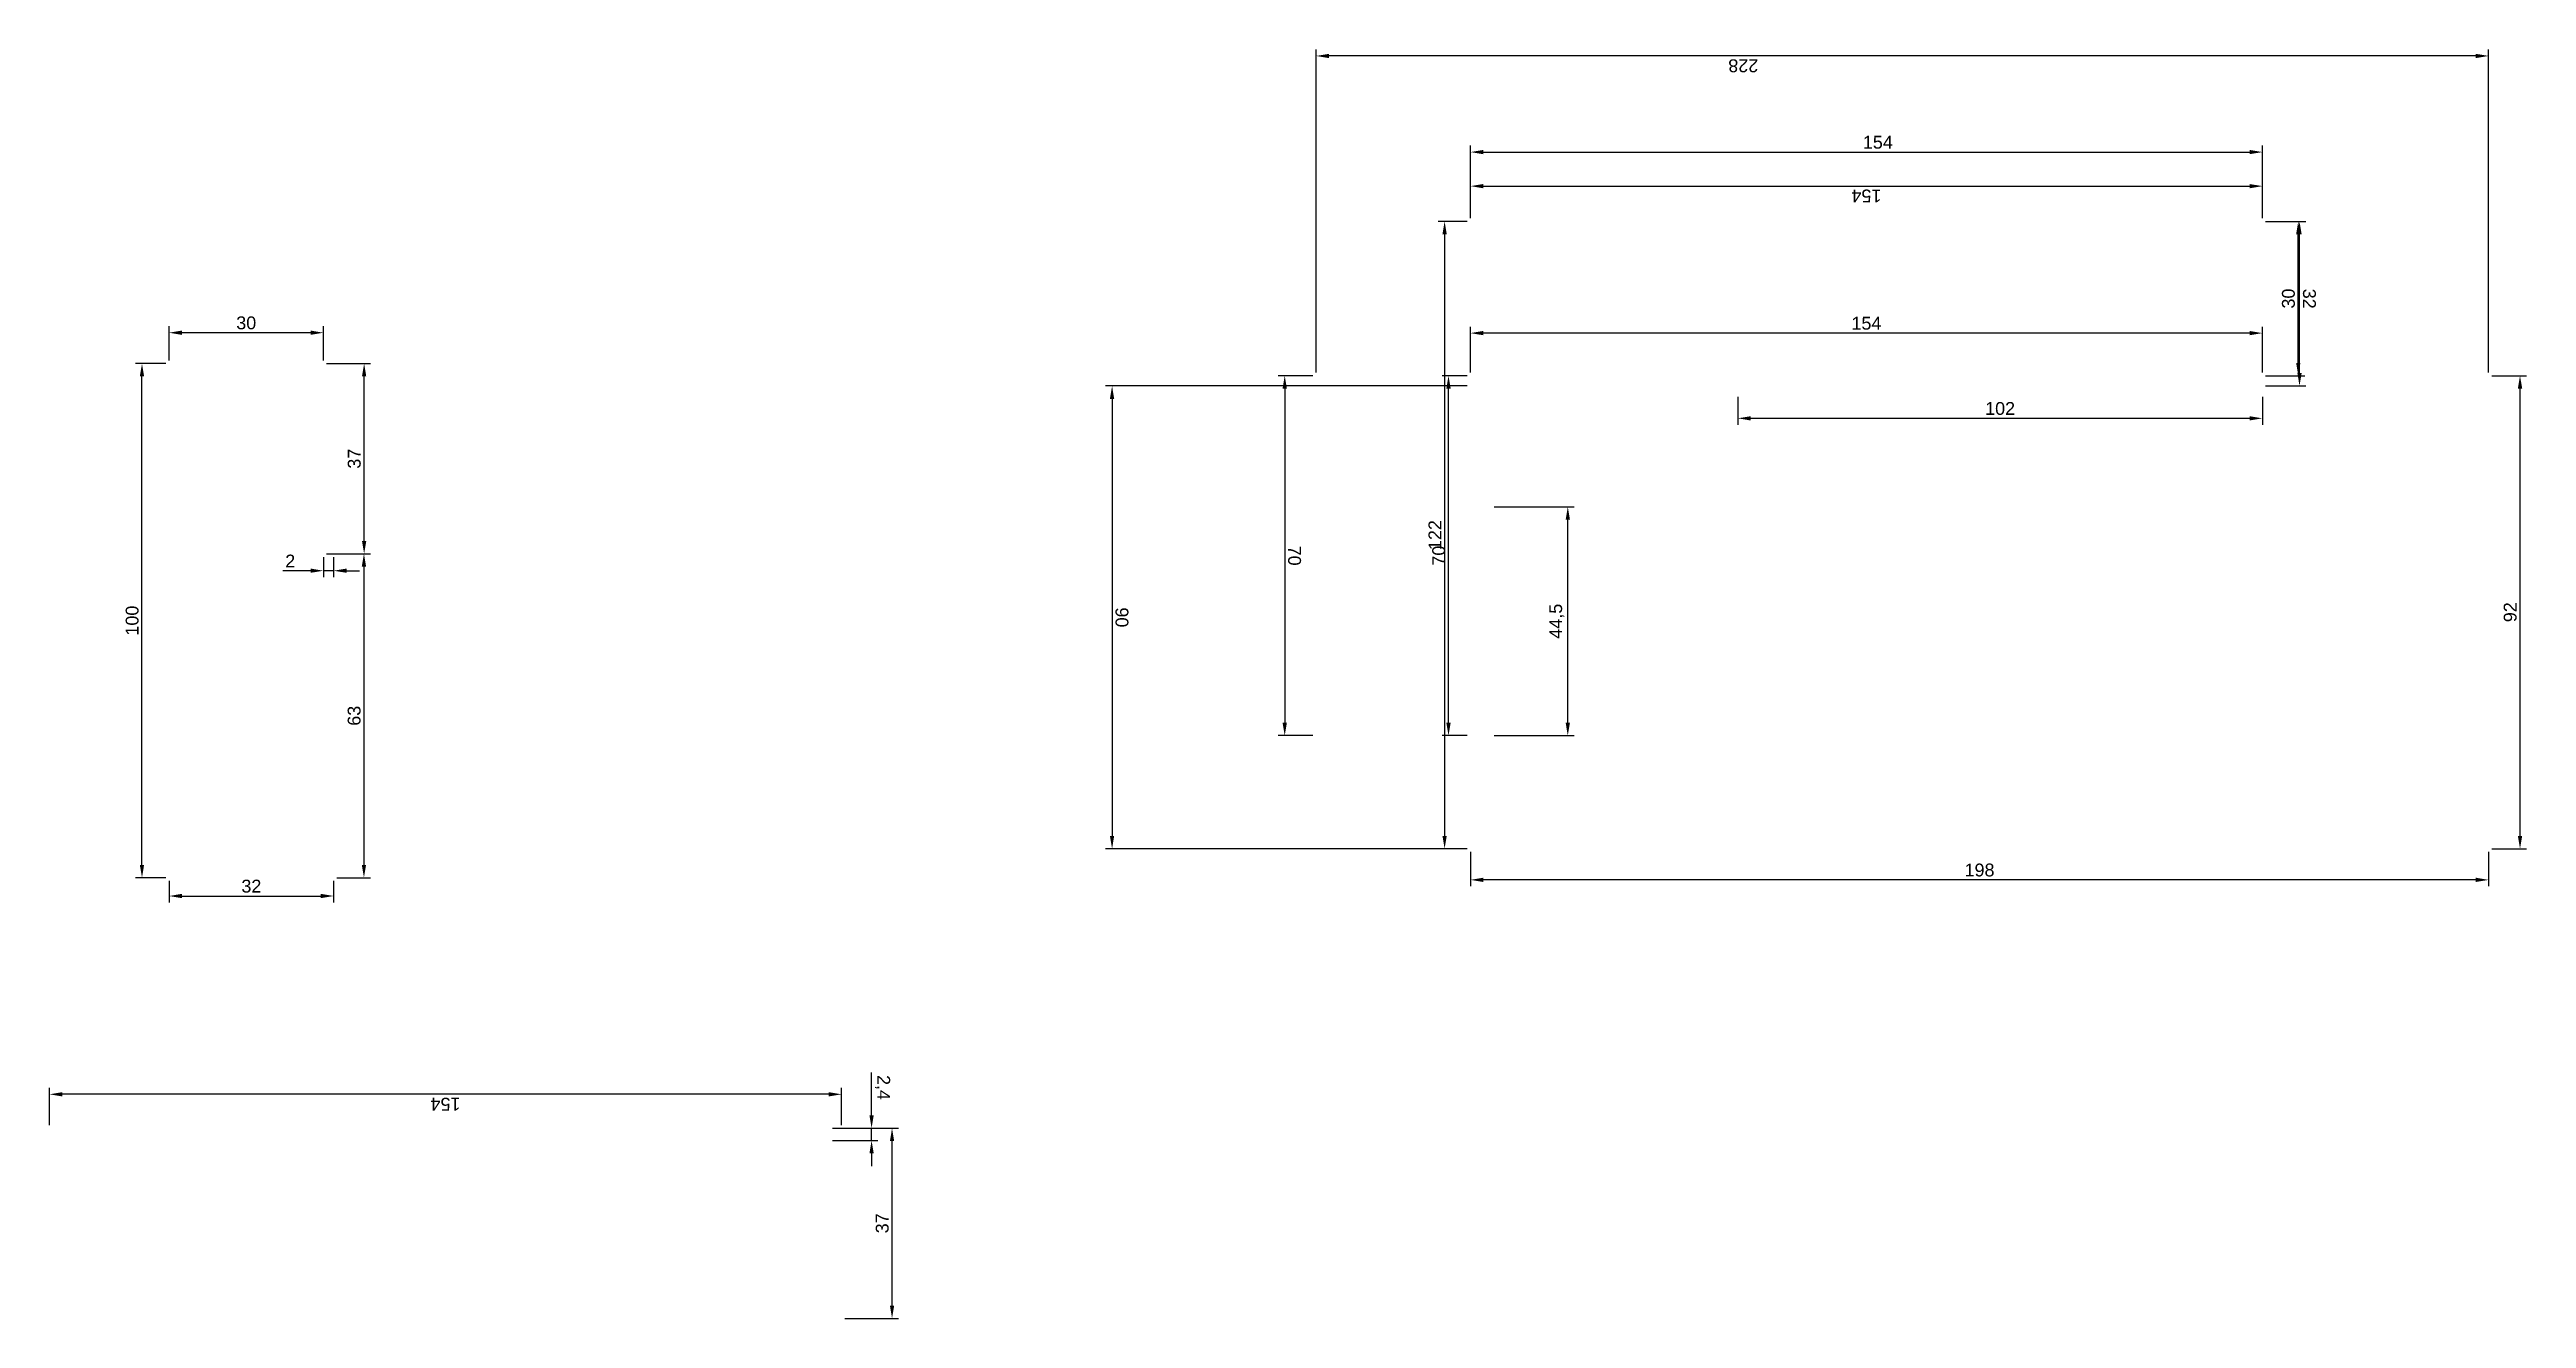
# Model space of a CAD drawing. Header units: millimetres. Extents: x 2966 to 3448, y 1540 to 1787.
import ezdxf

# ---------------------------------------------------------------- set-up
doc = ezdxf.new("R2010")
doc.units = ezdxf.units.MM
doc.layers.get('0').update_dxf_attribs({"color": 4})
doc.styles.get("Standard").update_dxf_attribs({"font": 'arial.ttf'})
doc.dimstyles.new('Annotative', dxfattribs={"dimscale": 0, "dimtxt": 2.5, "dimasz": 2.5, "dimexe": 1.25, "dimexo": 0.625, "dimtad": 1, "dimtxsty": 'Standard', "dimcen": 2.5, "dimadec": 0, "dimazin": 0, "dimtfac": 1, "dimtmove": 0, "dimatfit": 3, "dimfxl": 1, "dimarcsym": 0})

# ---------------------------------------------------------------- blocks, each defined once
blk = doc.blocks.new('*D3')
at = {"color": 0, "lineweight": -2, "transparency": 16777216}
for p, q in [((3242.54, 1723.85), (3242.54, 1732.76)), ((3394.04, 1731.51), (3245.04, 1731.51)), ((3396.54, 1723.85), (3396.54, 1732.76))]:
    blk.add_line(p, q, dxfattribs=at)
at = {"color": 0, "transparency": 16777216}
for points in [[(3245.04, 1731.93), (3245.04, 1731.1), (3242.54, 1731.51)], [(3394.04, 1731.93), (3394.04, 1731.1), (3396.54, 1731.51)]]:
    blk.add_solid(points, dxfattribs=at)
at = {"layer": 'Defpoints', "color": 0, "transparency": 16777216}
for p in [(3242.54, 1731.51), (3242.54, 1723.23), (3396.54, 1723.23)]:
    blk.add_point(p, dxfattribs=at)
at = {"color": 0, "transparency": 16777216, "insert": (3319.54, 1733.42), "char_height": 2.5, "attachment_point": 5}
blk.add_mtext('154', dxfattribs=at)
blk = doc.blocks.new('*D4')
at = {"color": 0, "lineweight": -2, "transparency": 16777216}
for p, q in [((3441.17, 1723.23), (3447.89, 1723.23)), ((3446.64, 1633.73), (3446.64, 1720.73)), ((3441.17, 1631.23), (3447.89, 1631.23))]:
    blk.add_line(p, q, dxfattribs=at)
at = {"color": 0, "transparency": 16777216}
for points in [[(3446.22, 1720.73), (3447.06, 1720.73), (3446.64, 1723.23)], [(3446.22, 1633.73), (3447.06, 1633.73), (3446.64, 1631.23)]]:
    blk.add_solid(points, dxfattribs=at)
at = {"layer": 'Defpoints', "color": 0, "transparency": 16777216}
for p in [(3440.54, 1723.23), (3446.64, 1723.23), (3440.54, 1631.23)]:
    blk.add_point(p, dxfattribs=at)
at = {"color": 0, "transparency": 16777216, "insert": (3444.74, 1677.23), "char_height": 2.5, "attachment_point": 5, "rotation": 90}
blk.add_mtext('92', dxfattribs=at)
blk = doc.blocks.new('*D5')
at = {"color": 0, "lineweight": -2, "transparency": 16777216}
for p, q in [((3242.54, 1630.6), (3242.54, 1623.92)), ((3440.54, 1630.6), (3440.54, 1623.92)), ((3438.04, 1625.17), (3245.04, 1625.17))]:
    blk.add_line(p, q, dxfattribs=at)
at = {"color": 0, "transparency": 16777216}
for points in [[(3245.04, 1625.59), (3245.04, 1624.76), (3242.54, 1625.17)], [(3438.04, 1625.59), (3438.04, 1624.76), (3440.54, 1625.17)]]:
    blk.add_solid(points, dxfattribs=at)
at = {"layer": 'Defpoints', "color": 0, "transparency": 16777216}
for p in [(3242.54, 1631.23, -0.69), (3440.54, 1631.23, -0.69), (3242.54, 1625.17)]:
    blk.add_point(p, dxfattribs=at)
at = {"color": 0, "transparency": 16777216, "insert": (3341.54, 1627.07), "char_height": 2.5, "attachment_point": 5}
blk.add_mtext('198', dxfattribs=at)
blk = doc.blocks.new('*D6')
at = {"color": 0, "lineweight": -2, "transparency": 16777216}
for p, q in [((3397.17, 1753.23), (3404.77, 1753.23)), ((3403.52, 1725.73), (3403.52, 1750.73)), ((3397.17, 1723.23), (3404.77, 1723.23))]:
    blk.add_line(p, q, dxfattribs=at)
at = {"color": 0, "transparency": 16777216}
for points in [[(3403.1, 1750.73), (3403.93, 1750.73), (3403.52, 1753.23)], [(3403.1, 1725.73), (3403.93, 1725.73), (3403.52, 1723.23)]]:
    blk.add_solid(points, dxfattribs=at)
at = {"layer": 'Defpoints', "color": 0, "transparency": 16777216}
for p in [(3396.54, 1753.23), (3403.52, 1753.23), (3396.54, 1723.23)]:
    blk.add_point(p, dxfattribs=at)
at = {"color": 0, "transparency": 16777216, "insert": (3401.61, 1738.23), "char_height": 2.5, "attachment_point": 5, "rotation": 90}
blk.add_mtext('30', dxfattribs=at)
blk = doc.blocks.new('*D7')
at = {"color": 0, "lineweight": -2, "transparency": 16777216}
for p, q in [((3241.92, 1753.23), (3236.27, 1753.23)), ((3237.52, 1750.73), (3237.52, 1633.73)), ((3241.92, 1631.23), (3236.27, 1631.23))]:
    blk.add_line(p, q, dxfattribs=at)
at = {"color": 0, "transparency": 16777216}
for points in [[(3237.1, 1750.73), (3237.94, 1750.73), (3237.52, 1753.23)], [(3237.1, 1633.73), (3237.94, 1633.73), (3237.52, 1631.23)]]:
    blk.add_solid(points, dxfattribs=at)
at = {"layer": 'Defpoints', "color": 0, "transparency": 16777216}
for p in [(3242.54, 1753.23), (3237.52, 1631.23), (3242.54, 1631.23)]:
    blk.add_point(p, dxfattribs=at)
at = {"color": 0, "transparency": 16777216, "insert": (3235.64, 1692.23), "char_height": 2.5, "attachment_point": 5, "rotation": 90}
blk.add_mtext('122', dxfattribs=at)
blk = doc.blocks.new('*D8')
at = {"color": 0, "lineweight": -2, "transparency": 16777216}
for p, q in [((3242.54, 1753.85), (3242.54, 1767.97)), ((3396.54, 1753.85), (3396.54, 1767.97)), ((3245.04, 1766.72), (3394.04, 1766.72))]:
    blk.add_line(p, q, dxfattribs=at)
at = {"color": 0, "transparency": 16777216}
for points in [[(3245.04, 1767.14), (3245.04, 1766.31), (3242.54, 1766.72)], [(3394.04, 1767.14), (3394.04, 1766.31), (3396.54, 1766.72)]]:
    blk.add_solid(points, dxfattribs=at)
at = {"layer": 'Defpoints', "color": 0, "transparency": 16777216}
for p in [(3396.54, 1766.72), (3242.54, 1753.23), (3396.54, 1753.23)]:
    blk.add_point(p, dxfattribs=at)
at = {"color": 0, "transparency": 16777216, "insert": (3321.76, 1768.62), "char_height": 2.5, "attachment_point": 5}
blk.add_mtext('154', dxfattribs=at)
blk = doc.blocks.new('*D9')
at = {"color": 0, "lineweight": -2, "transparency": 16777216}
for p, q in [((3397.17, 1753.23), (3405.01, 1753.23)), ((3403.76, 1723.73), (3403.76, 1750.73)), ((3397.17, 1721.23), (3405.01, 1721.23))]:
    blk.add_line(p, q, dxfattribs=at)
at = {"color": 0, "transparency": 16777216}
for points in [[(3404.18, 1750.73), (3403.35, 1750.73), (3403.76, 1753.23)], [(3404.18, 1723.73), (3403.35, 1723.73), (3403.76, 1721.23)]]:
    blk.add_solid(points, dxfattribs=at)
at = {"layer": 'Defpoints', "color": 0, "transparency": 16777216}
for p in [(3396.54, 1753.23), (3403.76, 1753.23), (3396.54, 1721.23)]:
    blk.add_point(p, dxfattribs=at)
at = {"color": 0, "transparency": 16777216, "insert": (3405.67, 1738.2), "char_height": 2.5, "attachment_point": 5, "rotation": 270}
blk.add_mtext('32', dxfattribs=at)
blk = doc.blocks.new('*D10')
at = {"color": 0, "lineweight": -2, "transparency": 16777216}
for p, q in [((3212.54, 1723.85), (3212.54, 1786.67)), ((3438.04, 1785.42), (3215.04, 1785.42)), ((3440.54, 1723.85), (3440.54, 1786.67))]:
    blk.add_line(p, q, dxfattribs=at)
at = {"color": 0, "transparency": 16777216}
for points in [[(3215.04, 1785), (3215.04, 1785.83), (3212.54, 1785.42)], [(3438.04, 1785), (3438.04, 1785.83), (3440.54, 1785.42)]]:
    blk.add_solid(points, dxfattribs=at)
at = {"layer": 'Defpoints', "color": 0, "transparency": 16777216}
for p in [(3212.54, 1785.42), (3212.54, 1723.23), (3440.54, 1723.23)]:
    blk.add_point(p, dxfattribs=at)
at = {"color": 0, "transparency": 16777216, "insert": (3295.6, 1783.52), "char_height": 2.5, "attachment_point": 5, "rotation": 180}
blk.add_mtext('228', dxfattribs=at)
blk = doc.blocks.new('*D11')
at = {"color": 0, "lineweight": -2, "transparency": 16777216}
for p, q in [((3211.92, 1723.23), (3205.18, 1723.23)), ((3206.43, 1720.73), (3206.43, 1655.73)), ((3211.92, 1653.23), (3205.18, 1653.23))]:
    blk.add_line(p, q, dxfattribs=at)
at = {"color": 0, "transparency": 16777216}
for points in [[(3206.85, 1720.73), (3206.01, 1720.73), (3206.43, 1723.23)], [(3206.85, 1655.73), (3206.01, 1655.73), (3206.43, 1653.23)]]:
    blk.add_solid(points, dxfattribs=at)
at = {"layer": 'Defpoints', "color": 0, "transparency": 16777216}
for p in [(3212.54, 1723.23), (3206.43, 1653.23), (3212.54, 1653.23)]:
    blk.add_point(p, dxfattribs=at)
at = {"color": 0, "transparency": 16777216, "insert": (3208.33, 1688.23), "char_height": 2.5, "attachment_point": 5, "rotation": 270}
blk.add_mtext('70', dxfattribs=at)
blk = doc.blocks.new('*D15')
at = {"color": 0, "lineweight": -2, "transparency": 16777216}
for p, q in [((2988.86, 1725.59), (2982.97, 1725.59)), ((2984.22, 1628.09), (2984.22, 1723.09)), ((2988.86, 1625.59), (2982.97, 1625.59))]:
    blk.add_line(p, q, dxfattribs=at)
at = {"color": 0, "transparency": 16777216}
for points in [[(2983.8, 1723.09), (2984.63, 1723.09), (2984.22, 1725.59)], [(2983.8, 1628.09), (2984.63, 1628.09), (2984.22, 1625.59)]]:
    blk.add_solid(points, dxfattribs=at)
at = {"layer": 'Defpoints', "color": 0, "transparency": 16777216}
for p in [(2984.22, 1725.59), (2989.49, 1725.59), (2989.49, 1625.59)]:
    blk.add_point(p, dxfattribs=at)
at = {"color": 0, "transparency": 16777216, "insert": (2982.31, 1675.59), "char_height": 2.5, "attachment_point": 5, "rotation": 90}
blk.add_mtext('100', dxfattribs=at)
blk = doc.blocks.new('*D16')
at = {"color": 0, "lineweight": -2, "transparency": 16777216}
for p, q in [((2989.49, 1624.96), (2989.49, 1620.78)), ((3021.49, 1624.96), (3021.49, 1620.78)), ((2991.99, 1622.03), (3018.99, 1622.03))]:
    blk.add_line(p, q, dxfattribs=at)
at = {"color": 0, "transparency": 16777216}
for points in [[(2991.99, 1622.45), (2991.99, 1621.62), (2989.49, 1622.03)], [(3018.99, 1622.45), (3018.99, 1621.62), (3021.49, 1622.03)]]:
    blk.add_solid(points, dxfattribs=at)
at = {"layer": 'Defpoints', "color": 0, "transparency": 16777216}
for p in [(2989.49, 1625.59), (3021.49, 1625.59), (3021.49, 1622.03)]:
    blk.add_point(p, dxfattribs=at)
at = {"color": 0, "transparency": 16777216, "insert": (3005.49, 1623.94), "char_height": 2.5, "attachment_point": 5}
blk.add_mtext('32', dxfattribs=at)
blk = doc.blocks.new('*D17')
at = {"color": 0, "lineweight": -2, "transparency": 16777216}
for p, q in [((3022.11, 1688.59), (3028.63, 1688.59)), ((3027.38, 1686.09), (3027.38, 1628.09)), ((3022.11, 1625.59), (3028.63, 1625.59))]:
    blk.add_line(p, q, dxfattribs=at)
at = {"color": 0, "transparency": 16777216}
for points in [[(3026.96, 1686.09), (3027.8, 1686.09), (3027.38, 1688.59)], [(3026.96, 1628.09), (3027.8, 1628.09), (3027.38, 1625.59)]]:
    blk.add_solid(points, dxfattribs=at)
at = {"layer": 'Defpoints', "color": 0, "transparency": 16777216}
for p in [(3021.49, 1688.59), (3021.49, 1625.59), (3027.38, 1625.59)]:
    blk.add_point(p, dxfattribs=at)
at = {"color": 0, "transparency": 16777216, "insert": (3025.48, 1657.09), "char_height": 2.5, "attachment_point": 5, "rotation": 90}
blk.add_mtext('63', dxfattribs=at)
blk = doc.blocks.new('*D18')
at = {"color": 0, "lineweight": -2, "transparency": 16777216}
for p, q in [((3019.49, 1687.96), (3019.49, 1684.05)), ((3021.49, 1687.96), (3021.49, 1684.05)), ((3016.99, 1685.3), (3011.58, 1685.3)), ((3021.49, 1685.3), (3019.49, 1685.3)), ((3023.99, 1685.3), (3026.49, 1685.3))]:
    blk.add_line(p, q, dxfattribs=at)
at = {"color": 0, "transparency": 16777216}
for points in [[(3016.99, 1685.72), (3016.99, 1684.89), (3019.49, 1685.3)], [(3023.99, 1685.72), (3023.99, 1684.89), (3021.49, 1685.3)]]:
    blk.add_solid(points, dxfattribs=at)
at = {"layer": 'Defpoints', "color": 0, "transparency": 16777216}
for p in [(3019.49, 1688.59), (3021.49, 1688.59), (3019.49, 1685.3)]:
    blk.add_point(p, dxfattribs=at)
at = {"color": 0, "transparency": 16777216, "insert": (3013.04, 1687.18), "char_height": 2.5, "attachment_point": 5}
blk.add_mtext('2', dxfattribs=at)
blk = doc.blocks.new('*D19')
at = {"color": 0, "lineweight": -2, "transparency": 16777216}
for p, q in [((3020.11, 1725.59), (3028.67, 1725.59)), ((3027.42, 1691.09), (3027.42, 1723.09)), ((3020.11, 1688.59), (3028.67, 1688.59))]:
    blk.add_line(p, q, dxfattribs=at)
at = {"color": 0, "transparency": 16777216}
for points in [[(3027, 1723.09), (3027.83, 1723.09), (3027.42, 1725.59)], [(3027, 1691.09), (3027.83, 1691.09), (3027.42, 1688.59)]]:
    blk.add_solid(points, dxfattribs=at)
at = {"layer": 'Defpoints', "color": 0, "transparency": 16777216}
for p in [(3019.49, 1725.59), (3027.42, 1725.59), (3019.49, 1688.59)]:
    blk.add_point(p, dxfattribs=at)
at = {"color": 0, "transparency": 16777216, "insert": (3025.51, 1707.09), "char_height": 2.5, "attachment_point": 5, "rotation": 90}
blk.add_mtext('37', dxfattribs=at)
blk = doc.blocks.new('*D20')
at = {"color": 0, "lineweight": -2, "transparency": 16777216}
for p, q in [((2989.49, 1726.21), (2989.49, 1732.84)), ((3016.99, 1731.59), (2991.99, 1731.59)), ((3019.49, 1726.21), (3019.49, 1732.84))]:
    blk.add_line(p, q, dxfattribs=at)
at = {"color": 0, "transparency": 16777216}
for points in [[(2991.99, 1732.01), (2991.99, 1731.17), (2989.49, 1731.59)], [(3016.99, 1732.01), (3016.99, 1731.17), (3019.49, 1731.59)]]:
    blk.add_solid(points, dxfattribs=at)
at = {"layer": 'Defpoints', "color": 0, "transparency": 16777216}
for p in [(2989.49, 1731.59), (2989.49, 1725.59), (3019.49, 1725.59)]:
    blk.add_point(p, dxfattribs=at)
at = {"color": 0, "transparency": 16777216, "insert": (3004.49, 1733.49), "char_height": 2.5, "attachment_point": 5}
blk.add_mtext('30', dxfattribs=at)
blk = doc.blocks.new('*D21')
at = {"color": 0, "lineweight": -2, "transparency": 16777216}
for p, q in [((2966.24, 1577.49), (2966.24, 1584.71)), ((3120.24, 1577.49), (3120.24, 1584.71)), ((3117.74, 1583.46), (2968.74, 1583.46))]:
    blk.add_line(p, q, dxfattribs=at)
at = {"color": 0, "transparency": 16777216}
for points in [[(2968.74, 1583.05), (2968.74, 1583.88), (2966.24, 1583.46)], [(3117.74, 1583.05), (3117.74, 1583.88), (3120.24, 1583.46)]]:
    blk.add_solid(points, dxfattribs=at)
at = {"layer": 'Defpoints', "color": 0, "transparency": 16777216}
for p in [(2966.24, 1583.46), (2966.24, 1576.87), (3120.24, 1576.87)]:
    blk.add_point(p, dxfattribs=at)
at = {"color": 0, "transparency": 16777216, "insert": (3043.24, 1581.56), "char_height": 2.5, "attachment_point": 5, "rotation": 180}
blk.add_mtext('154', dxfattribs=at)
blk = doc.blocks.new('*D22')
at = {"color": 0, "lineweight": -2, "transparency": 16777216}
for p, q in [((3120.87, 1576.87), (3131.32, 1576.87)), ((3130.07, 1542.37), (3130.07, 1574.37)), ((3120.87, 1539.87), (3131.32, 1539.87))]:
    blk.add_line(p, q, dxfattribs=at)
at = {"color": 0, "transparency": 16777216}
for points in [[(3129.66, 1574.37), (3130.49, 1574.37), (3130.07, 1576.87)], [(3129.66, 1542.37), (3130.49, 1542.37), (3130.07, 1539.87)]]:
    blk.add_solid(points, dxfattribs=at)
at = {"layer": 'Defpoints', "color": 0, "transparency": 16777216}
for p in [(3120.24, 1576.87), (3130.07, 1576.87), (3120.24, 1539.87)]:
    blk.add_point(p, dxfattribs=at)
at = {"color": 0, "transparency": 16777216, "insert": (3128.17, 1558.37), "char_height": 2.5, "attachment_point": 5, "rotation": 90}
blk.add_mtext('37', dxfattribs=at)
blk = doc.blocks.new('*D23')
at = {"color": 0, "lineweight": -2, "transparency": 16777216}
for p, q in [((3294.54, 1719.1), (3294.54, 1713.69)), ((3297.04, 1714.94), (3394.04, 1714.94)), ((3396.54, 1719.1), (3396.54, 1713.69))]:
    blk.add_line(p, q, dxfattribs=at)
at = {"color": 0, "transparency": 16777216}
for points in [[(3297.04, 1715.35), (3297.04, 1714.52), (3294.54, 1714.94)], [(3394.04, 1715.35), (3394.04, 1714.52), (3396.54, 1714.94)]]:
    blk.add_solid(points, dxfattribs=at)
at = {"layer": 'Defpoints', "color": 0, "transparency": 16777216}
for p in [(3294.54, 1719.73), (3396.54, 1719.73), (3396.54, 1714.94)]:
    blk.add_point(p, dxfattribs=at)
at = {"color": 0, "transparency": 16777216, "insert": (3345.54, 1716.84), "char_height": 2.5, "attachment_point": 5}
blk.add_mtext('102', dxfattribs=at)
blk = doc.blocks.new('*D26')
at = {"color": 0, "lineweight": -2, "transparency": 16777216}
for p, q in [((3247.17, 1697.73), (3262.72, 1697.73)), ((3261.47, 1655.73), (3261.47, 1695.23)), ((3247.17, 1653.23), (3262.72, 1653.23))]:
    blk.add_line(p, q, dxfattribs=at)
at = {"color": 0, "transparency": 16777216}
for points in [[(3261.06, 1695.23), (3261.89, 1695.23), (3261.47, 1697.73)], [(3261.06, 1655.73), (3261.89, 1655.73), (3261.47, 1653.23)]]:
    blk.add_solid(points, dxfattribs=at)
at = {"layer": 'Defpoints', "color": 0, "transparency": 16777216}
for p in [(3246.54, 1697.73, -2), (3261.47, 1697.73), (3246.54, 1653.23, -2)]:
    blk.add_point(p, dxfattribs=at)
at = {"color": 0, "transparency": 16777216, "insert": (3259.35, 1675.48), "char_height": 2.5, "attachment_point": 5, "rotation": 90}
blk.add_mtext('44,5', dxfattribs=at)
blk = doc.blocks.new('*D28')
at = {"color": 0, "lineweight": -2, "transparency": 16777216}
for p, q in [((3241.92, 1723.23), (3237.03, 1723.23)), ((3238.28, 1655.73), (3238.28, 1720.73)), ((3241.92, 1653.23), (3237.03, 1653.23))]:
    blk.add_line(p, q, dxfattribs=at)
at = {"color": 0, "transparency": 16777216}
for points in [[(3237.86, 1720.73), (3238.7, 1720.73), (3238.28, 1723.23)], [(3237.86, 1655.73), (3238.7, 1655.73), (3238.28, 1653.23)]]:
    blk.add_solid(points, dxfattribs=at)
at = {"layer": 'Defpoints', "color": 0, "transparency": 16777216}
for p in [(3238.28, 1723.23), (3242.54, 1723.23, -2), (3242.54, 1653.23, -2)]:
    blk.add_point(p, dxfattribs=at)
at = {"color": 0, "transparency": 16777216, "insert": (3236.38, 1688.23), "char_height": 2.5, "attachment_point": 5, "rotation": 90}
blk.add_mtext('70', dxfattribs=at)
blk = doc.blocks.new('*D29')
at = {"color": 0, "lineweight": -2, "transparency": 16777216}
for p, q in [((3241.92, 1721.23), (3171.61, 1721.23)), ((3172.86, 1718.73), (3172.86, 1633.73)), ((3241.92, 1631.23), (3171.61, 1631.23))]:
    blk.add_line(p, q, dxfattribs=at)
at = {"color": 0, "transparency": 16777216}
for points in [[(3173.27, 1718.73), (3172.44, 1718.73), (3172.86, 1721.23)], [(3173.27, 1633.73), (3172.44, 1633.73), (3172.86, 1631.23)]]:
    blk.add_solid(points, dxfattribs=at)
at = {"layer": 'Defpoints', "color": 0, "transparency": 16777216}
for p in [(3242.54, 1721.23), (3172.86, 1631.23), (3242.54, 1631.23)]:
    blk.add_point(p, dxfattribs=at)
at = {"color": 0, "transparency": 16777216, "insert": (3174.76, 1676.23), "char_height": 2.5, "attachment_point": 5, "rotation": 270}
blk.add_mtext('90', dxfattribs=at)
blk = doc.blocks.new('*D30')
at = {"color": 0, "lineweight": -2, "transparency": 16777216}
for p, q in [((3242.54, 1753.85), (3242.54, 1761.35)), ((3245.04, 1760.1), (3394.04, 1760.1)), ((3396.54, 1753.85), (3396.54, 1761.35))]:
    blk.add_line(p, q, dxfattribs=at)
at = {"color": 0, "transparency": 16777216}
for points in [[(3245.04, 1759.68), (3245.04, 1760.51), (3242.54, 1760.1)], [(3394.04, 1759.68), (3394.04, 1760.51), (3396.54, 1760.1)]]:
    blk.add_solid(points, dxfattribs=at)
at = {"layer": 'Defpoints', "color": 0, "transparency": 16777216}
for p in [(3396.54, 1760.1), (3242.54, 1753.23, -2), (3396.54, 1753.23, -2)]:
    blk.add_point(p, dxfattribs=at)
at = {"color": 0, "transparency": 16777216, "insert": (3319.54, 1758.2), "char_height": 2.5, "attachment_point": 5, "rotation": 180}
blk.add_mtext('154', dxfattribs=at)
blk = doc.blocks.new('*D32')
at = {"color": 0, "lineweight": -2, "transparency": 16777216}
for p, q in [((3126.09, 1579.37), (3126.09, 1587.7)), ((3118.47, 1576.87), (3127.34, 1576.87)), ((3126.09, 1574.47), (3126.09, 1576.87)), ((3118.47, 1574.47), (3127.34, 1574.47)), ((3126.09, 1571.97), (3126.09, 1569.47))]:
    blk.add_line(p, q, dxfattribs=at)
at = {"color": 0, "transparency": 16777216}
for points in [[(3126.51, 1579.37), (3125.68, 1579.37), (3126.09, 1576.87)], [(3126.51, 1571.97), (3125.68, 1571.97), (3126.09, 1574.47)]]:
    blk.add_solid(points, dxfattribs=at)
at = {"layer": 'Defpoints', "color": 0, "transparency": 16777216}
for p in [(3117.84, 1576.87), (3126.09, 1576.87), (3117.84, 1574.47)]:
    blk.add_point(p, dxfattribs=at)
at = {"color": 0, "transparency": 16777216, "insert": (3128.22, 1584.78), "char_height": 2.5, "attachment_point": 5, "rotation": 270}
blk.add_mtext('2,4', dxfattribs=at)

msp = doc.modelspace()

# ---------------------------------------------------------------- dimensions: what is measured, and where the dimension line sits
for base, p1, p2, angle, picture, middle in [((3212.545, 1785.418, 12), (3440.545, 1723.226, 12), (3212.545, 1723.226, 12), 180, '*D10', (3295.596, 1785.418, 12)), ((3396.545, 1766.723, 98), (3242.545, 1753.226, 98), (3396.545, 1753.226, 98), 0, '*D8', (3321.756, 1766.723, 98)), ((3403.763, 1753.226, 12), (3396.545, 1721.226, 12), (3396.545, 1753.226, 12), 90, '*D9', (3403.763, 1738.196, 12)), ((2966.242, 1583.463, 4), (3120.242, 1576.865, 4), (2966.242, 1576.865, 4), 180, '*D21', (3043.242, 1583.463, 4)), ((3130.073, 1576.865, 4), (3120.242, 1539.865, 4), (3120.242, 1576.865, 4), 90, '*D22', (3130.073, 1558.365, 4))]:
    dim = msp.add_linear_dim(base=base, p1=p1, p2=p2, angle=angle, dimstyle='Annotative')
    dim.commit()
    dim.dimension.update_dxf_attribs({"geometry": picture, "text_midpoint": middle, "dimtype": 161})
for p1, p2, distance, picture, middle in [((3242.545, 1753.226, 10), (3396.545, 1753.226, 10), 6.872, '*D30', (3319.545, 1758.197, 12)), ((3242.545, 1753.226, 98), (3242.545, 1631.226, 98), -5.026, '*D7', (3235.638, 1692.226, 98)), ((3396.545, 1723.226, 98), (3396.545, 1753.226, 98), -6.971, '*D6', (3401.614, 1738.226, 98)), ((3019.488, 1725.59, 4), (2989.488, 1725.59, 4), -5.999, '*D20', (3004.488, 1733.491, 4)), ((3396.545, 1723.226, -32), (3242.545, 1723.226, -32), -8.288, '*D3', (3319.545, 1733.415, -32)), ((2989.488, 1625.59, 4), (2989.488, 1725.59, 4), 5.273, '*D15', (2982.314, 1675.59, 4)), ((3019.488, 1688.59, 4), (3019.488, 1725.59, 4), -7.928, '*D19', (3025.514, 1707.09, 4)), ((3242.545, 1721.226, 12), (3242.545, 1631.226, 12), -69.687, '*D29', (3174.759, 1676.226, 12)), ((3212.545, 1723.226, 12), (3212.545, 1653.226, 12), -6.113, '*D11', (3208.333, 1688.226, 12)), ((3242.545, 1653.226, -32), (3242.545, 1723.226, -32), 4.266, '*D28', (3236.377, 1688.226, -30)), ((3294.545, 1719.726, -10), (3396.545, 1719.726, -10), -4.791, '*D23', (3345.545, 1716.837, -10)), ((3440.545, 1631.226, 98), (3440.545, 1723.226, 98), -6.097, '*D4', (3444.74, 1677.226, 98)), ((3246.545, 1653.226, -2), (3246.545, 1697.726, -2), -14.93, '*D26', (3259.352, 1675.476)), ((3021.488, 1688.59, 4), (3019.488, 1688.59, 4), 3.287, '*D18', (3013.035, 1687.183, 4)), ((3021.488, 1688.59, 4), (3021.488, 1625.59, 4), 5.893, '*D17', (3025.479, 1657.09, 4)), ((3440.545, 1631.226, 97.311), (3242.545, 1631.226, 97.311), 6.053, '*D5', (3341.545, 1627.074, 98)), ((2989.488, 1625.59, 4), (3021.488, 1625.59, 4), -3.557, '*D16', (3005.488, 1623.935, 4)), ((3117.842, 1574.465, 4), (3117.842, 1576.865, 4), -8.253, '*D32', (3128.222, 1584.782, 4))]:
    dim = msp.add_aligned_dim(p1=p1, p2=p2, distance=distance, dimstyle='Annotative')
    dim.commit()
    dim.dimension.update_dxf_attribs({"geometry": picture, "text_midpoint": middle})

doc.saveas('drawing.dxf')
